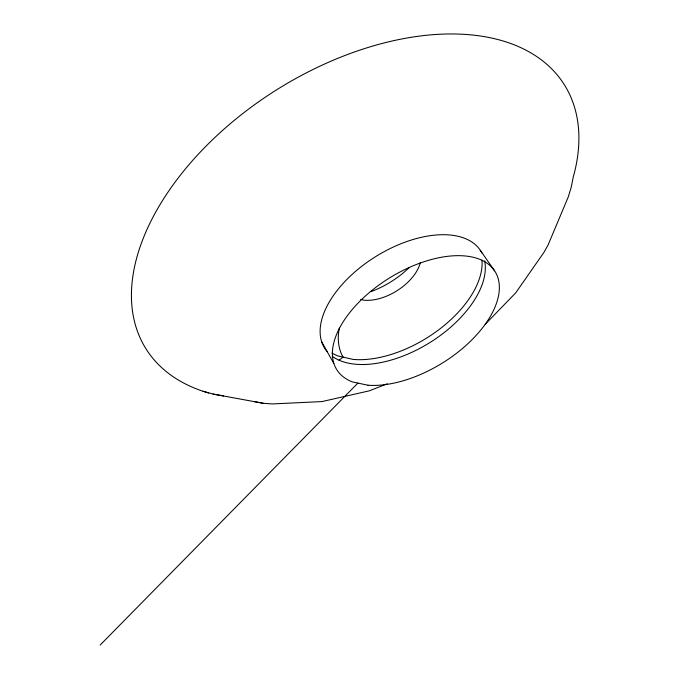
<?xml version="1.0" encoding="UTF-8"?>
<svg xmlns="http://www.w3.org/2000/svg" width="679" height="679" viewBox="0 0 679 679"><rect width="100%" height="100%" fill="white"/><g stroke="black" fill="none" stroke-linecap="round" stroke-linejoin="round"><path stroke-width="1.02" d="M485.256 324.248L515.658 292.938L543.964 252.342L548.072 245.026L568.315 196.808L571.277 187.031L573.22 177.16A247.36 149.295 -32.3 0 0 439.916 34.239A247.36 149.295 -32.3 0 0 164.573 197.326A247.36 149.295 -32.3 0 0 208.767 393.031M100.169 645.05L357.901 383.083M338.991 360.235L343.09 357.112A37.684 28.153 -73 0 1 339.322 328.135M387.2 383.805L369.376 390.824L321.905 401.586L272.296 403.937L263.401 403.309L254.735 401.73M203.021 391.248L213.07 394.066L223.527 395.976M213.07 394.066L263.401 403.309M360.668 299.371L363.367 300.11A40.579 23.273 -32 0 0 420.259 262.832M480.316 250.313L494.533 270.828M321.702 341.919L333.822 363.469M484.662 260.829A91.954 50.823 -31.8 0 1 430.197 342.369A91.954 50.823 -31.8 0 1 332.286 356.314M327.227 351.68A91.954 50.823 -31.8 0 1 374.061 257.604A91.954 50.823 -31.8 0 1 481.895 252.953M481.98 260.108A91.682 50.984 -31.8 0 1 440.17 328.695A91.682 50.984 -31.8 0 1 353.165 359.42L337.573 355.847A91.682 50.984 -31.8 0 1 332.023 353.072M409.208 267.543A66.287 39.034 -32.1 0 1 371.014 291.597M368.001 385.231L352.35 381.912A93.116 50.093 -31.7 0 1 393.701 275.445A93.116 50.093 -31.7 0 1 498.131 297.589A93.116 50.093 -31.7 0 1 368.001 385.231"/></g></svg>
